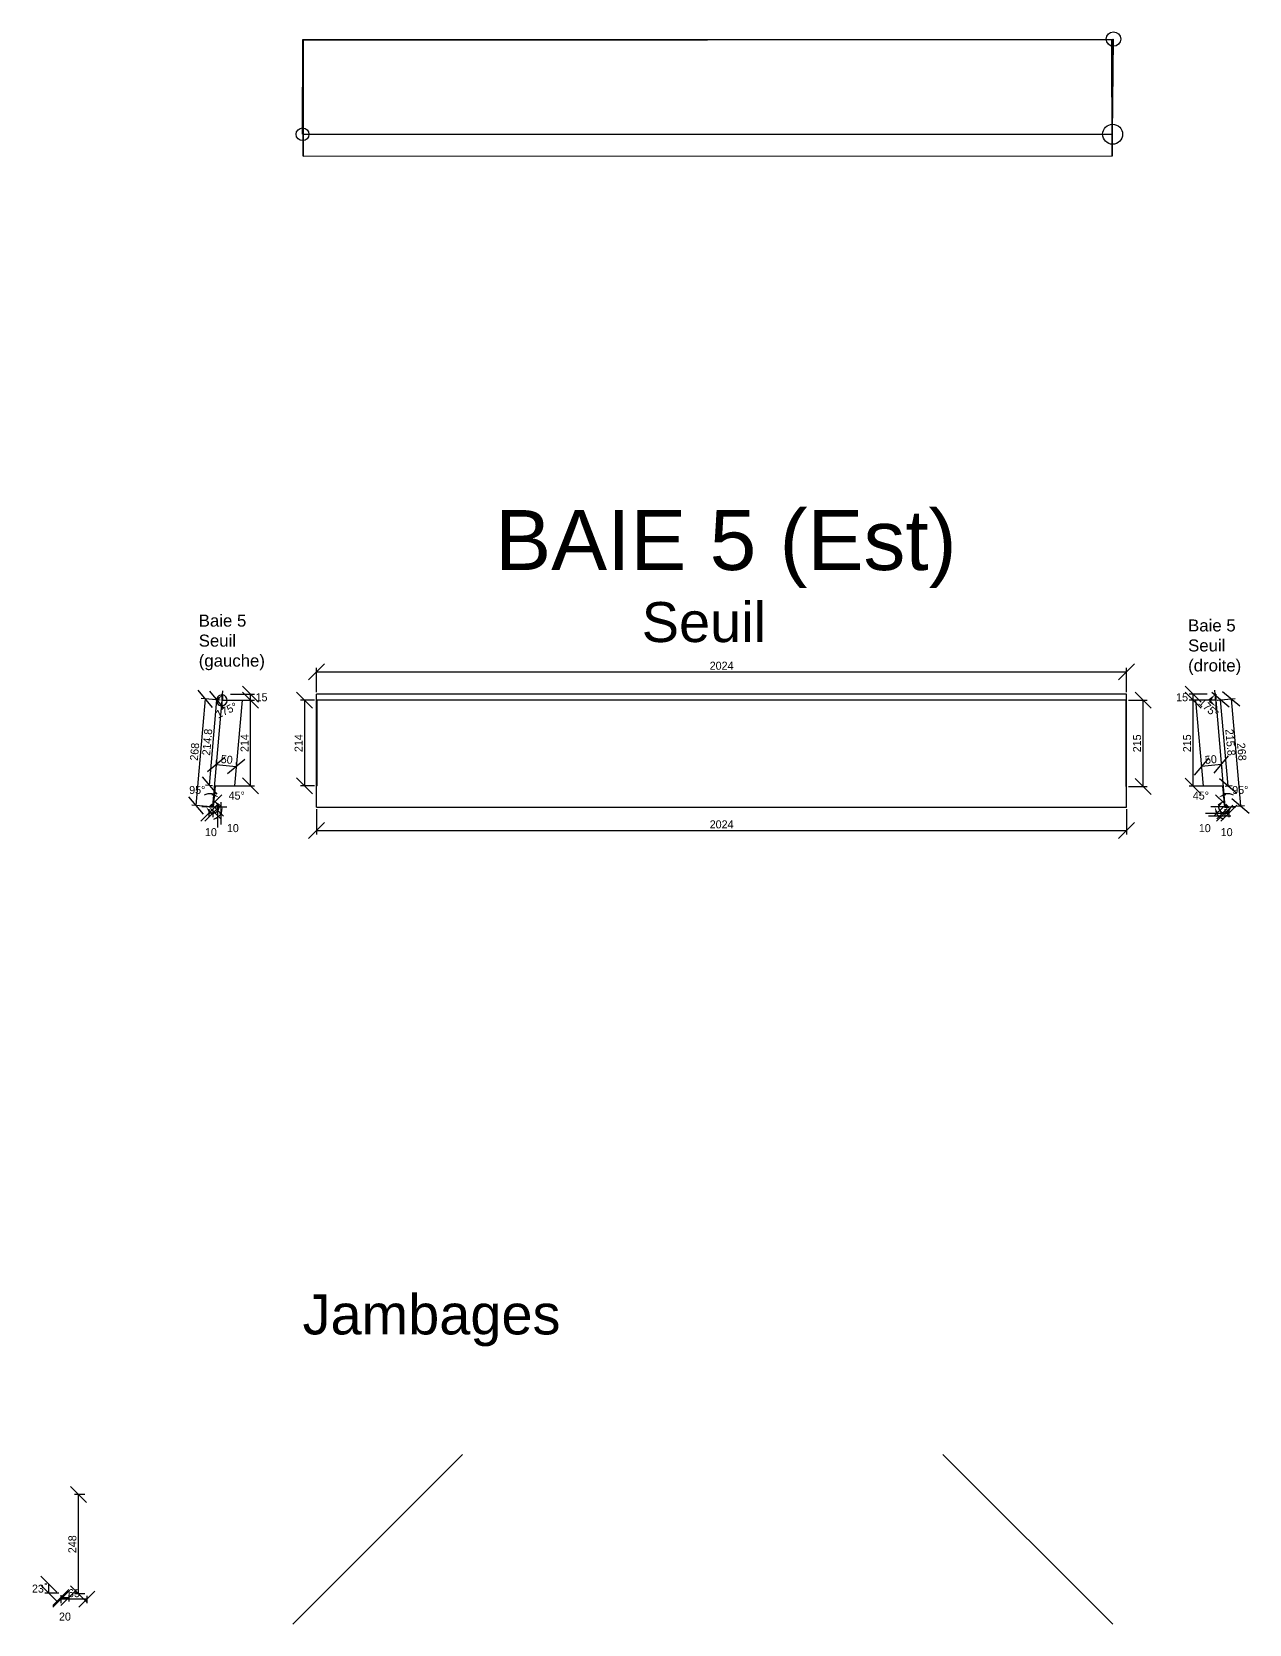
# Model space of a CAD drawing. Header units: millimetres. Extents: x -676 to 20580, y -6551 to 3008.
# Drawn here: x -676 to 2365, y -1724 to 2256 of the extents above; entities that cross this region are included whole.
import ezdxf

# ---------------------------------------------------------------- set-up
doc = ezdxf.new("R2010")
doc.units = ezdxf.units.MM
doc.layers.get('0').update_dxf_attribs({"lineweight": 25, "true_color": 0xffffff})
doc.layers.get('Defpoints').update_dxf_attribs({"true_color": 0xffffff})
for name, color, linetype, lineweight, true_color in [('0 ... Seuil', 178, 'Continuous', 25, 0x000000), ('0 ... Seuil ... Existant', 2, 'Continuous', 25, 0xffff00), ('0 ... Seuil ... Existant ... Projection Joue Théorique', 96, 'Continuous', 25, 0x008000), ('0 ... Seuil ... Rectangle', 5, 'Continuous', 25, 0x0000ff), ('Cotes', 4, 'Continuous', 25, 0x00ffff)]:
    doc.layers.add(name, color=color, linetype=linetype, lineweight=lineweight, true_color=true_color)
doc.styles.add('QCADDimTextStyle', font='txt')
doc.styles.add('textstyle11', font='')
doc.styles.add('textstyle12', font='')
doc.styles.add('textstyle22', font='')
doc.styles.add('textstyle23', font='')
doc.styles.add('textstyle24', font='')
doc.styles.get('textstyle11').set_extended_font_data('Liberation Sans')
doc.styles.get('textstyle12').set_extended_font_data('Liberation Sans')
doc.styles.get('textstyle22').set_extended_font_data('Liberation Sans')
doc.styles.get('textstyle23').set_extended_font_data('Liberation Sans')
doc.styles.get('textstyle24').set_extended_font_data('Liberation Sans')
doc.dimstyles.new('QCADDimStyle', dxfattribs={"dimtxt": 20, "dimasz": 20, "dimexe": 10, "dimexo": 5, "dimgap": 5, "dimtad": 1, "dimtoh": 1, "dimdec": 4, "dimzin": 0, "dimdsep": 46, "dimtxsty": 'QCADDimTextStyle', "dimcen": 0.09, "dimadec": 0, "dimazin": 0, "dimtfac": 1, "dimtdec": 4, "dimtofl": 0, "dimtmove": 0, "dimatfit": 3, "dimfxl": 1, "dimtolj": 1, "dimtzin": 0, "dimarcsym": 0})

# ---------------------------------------------------------------- blocks, each defined once
blk = doc.blocks.new('SeuilBaie1_VueDessus')
at = {"layer": '0 ... Seuil'}
for p, q in [((-5, -282), (-5, 0)), ((2019, 0), (-5, 0)), ((2019, -282), (2019, 0)), ((2019, -15), (-5, -15)), ((-3.5, -229), (-3.5, -15)), ((2017.5, -230), (2017.5, -15)), ((-3.5, -229), (-5, -229)), ((2019, -230), (2017.5, -230)), ((-5, -282), (2019, -282))]:
    blk.add_line(p, q, dxfattribs=at)
blk = doc.blocks.new('SeuilBaie1_VueCoupeEst')
at = {"layer": '0 ... Seuil'}
for p, q in [((1, 0), (-0.5, 0)), ((1, -14.9), (-49.2, -14.9)), ((-49.2, -14.9), (-30.4, -229.9)), ((-0.5, 0), (-0.5, -14.9)), ((1, 0), (1, -15)), ((1, -14.9), (24.2, -280.5)), ((19.8, -229.9), (-30.4, -229.9)), ((18.3, -229.9), (22.9, -282)), ((25.2, -276), (26.3, -274.9)), ((25.2, -276), (29.7, -280.5)), ((26.3, -274.9), (33.4, -282)), ((22.9, -282), (33.4, -282)), ((24.2, -280.5), (29.7, -280.5))]:
    blk.add_line(p, q, dxfattribs=at)
blk = doc.blocks.new('*D12')
at = {"layer": 'Cotes', "color": 0, "lineweight": -2}
for p, q in [((2245, 580), (2205, 620)), ((2205, 605), (2245, 565)), ((2260.5, 600), (2215, 600)), ((2225, 585), (2225, 600)), ((2260.5, 585), (2215, 585))]:
    blk.add_line(p, q, dxfattribs=at)
at = {"layer": 'Defpoints', "color": 0}
for p in [(2225, 600), (2265.5, 600), (2265.5, 585)]:
    blk.add_point(p, dxfattribs=at)
at = {"layer": 'Cotes', "color": 0, "insert": (2197.5, 592.5), "char_height": 20, "attachment_point": 5, "style": 'QCADDimTextStyle'}
blk.add_mtext('\\A1;15', dxfattribs=at)
blk = doc.blocks.new('*D13')
at = {"layer": 'Cotes', "color": 0, "lineweight": -2}
for p, q in [((2341.7, 570.3), (2298.3, 606.6)), ((2285.5, 585.4), (2330, 589.3)), ((2320, 588.5), (2343.4, 321.5)), ((2308.9, 318.5), (2353.3, 322.3)), ((2321.7, 339.7), (2365, 303.3))]:
    blk.add_line(p, q, dxfattribs=at)
at = {"layer": 'Defpoints', "color": 0}
for p in [(2280.5, 585), (2343.4, 321.5), (2303.9, 318)]:
    blk.add_point(p, dxfattribs=at)
at = {"layer": 'Cotes', "color": 0, "insert": (2346.6, 456.3), "char_height": 20, "attachment_point": 5, "rotation": 275, "style": 'QCADDimTextStyle'}
blk.add_mtext('\\A1;268', dxfattribs=at)
blk = doc.blocks.new('*D14')
at = {"layer": 'Cotes', "color": 0, "lineweight": -2}
for p, q in [((2323.9, 322.9), (2283.9, 282.9)), ((2293.9, 282.9), (2333.9, 322.9)), ((2303.9, 313), (2303.9, 292.9)), ((2303.9, 302.9), (2313.9, 302.9)), ((2313.9, 313), (2313.9, 292.9))]:
    blk.add_line(p, q, dxfattribs=at)
at = {"layer": 'Defpoints', "color": 0}
for p in [(2303.9, 318), (2313.9, 318), (2313.9, 302.9)]:
    blk.add_point(p, dxfattribs=at)
at = {"layer": 'Cotes', "color": 0, "insert": (2308.9, 255.4), "char_height": 20, "attachment_point": 5, "style": 'QCADDimTextStyle'}
blk.add_mtext('\\A1;10', dxfattribs=at)
blk = doc.blocks.new('*D15')
at = {"layer": 'Cotes', "color": 0, "lineweight": -2}
for p, q in [((2264, 441.6), (2227.6, 398.2)), ((2277.4, 402.6), (2313.8, 445.9)), ((2295.6, 424.3), (2245.8, 419.9)), ((2246.2, 414.9), (2246.6, 409.9)), ((2296, 419.3), (2296.5, 414.3))]:
    blk.add_line(p, q, dxfattribs=at)
at = {"layer": 'Defpoints', "color": 0}
for p in [(2245.8, 419.9), (2245.8, 419.9), (2295.6, 424.3)]:
    blk.add_point(p, dxfattribs=at)
at = {"layer": 'Cotes', "color": 0, "insert": (2269.4, 437), "char_height": 20, "attachment_point": 5, "rotation": 5, "style": 'QCADDimTextStyle'}
blk.add_mtext('\\A1;50', dxfattribs=at)
blk = doc.blocks.new('*D16')
at = {"layer": 'Cotes', "color": 0, "lineweight": -2}
for p, q in [((2303.3, 321.6), (2277.2, 295.5)), ((2256, 302.6), (2312.6, 302.6)), ((2319.6, 295.5), (2263.1, 295.5)), ((2310.3, 314.5), (2284.3, 288.4))]:
    blk.add_line(p, q, dxfattribs=at)
at = {"layer": 'Defpoints', "color": 0}
for p in [(2306.8, 325.1), (2284.3, 302.6), (2313.9, 318)]:
    blk.add_point(p, dxfattribs=at)
at = {"layer": 'Cotes', "color": 0, "insert": (2254.2, 265.4), "char_height": 20, "attachment_point": 5, "style": 'QCADDimTextStyle'}
blk.add_mtext('\\A1;10', dxfattribs=at)
blk = doc.blocks.new('*D17')
at = {"layer": 'Cotes', "color": 0, "lineweight": -2}
for p, q in [((2281.1, 590.1), (2279.3, 610.1)), ((2281.5, 580), (2281.5, 559.9))]:
    blk.add_line(p, q, dxfattribs=at)
blk.add_arc((2281.5, 585), 15.1, 177.7585, 187.2415, dxfattribs=at)
at = {"layer": 'Cotes', "color": 0}
for points in [[(2268.8, 583.3), (2264, 587.9), (2280.2, 600.1)], [(2264.3, 580.6), (2268.7, 585.6), (2281.5, 569.9)]]:
    blk.add_solid(points, dxfattribs=at)
at = {"layer": 'Defpoints', "color": 0}
for p in [(2281.5, 600), (2268, 591.8), (2281.5, 585.1), (2281.5, 585), (2282.9, 568.7)]:
    blk.add_point(p, dxfattribs=at)
at = {"layer": 'Cotes', "color": 0, "insert": (2263.9, 565.6), "char_height": 20, "attachment_point": 5, "rotation": 317.7844, "style": 'QCADDimTextStyle'}
blk.add_mtext('\\A1;175%%d', dxfattribs=at)
blk = doc.blocks.new('*D18')
at = {"layer": 'Cotes', "color": 0, "lineweight": -2}
for p, q in [((2299.8, 319), (2269, 319)), ((2302.6, 327.9), (2281.4, 349))]:
    blk.add_line(p, q, dxfattribs=at)
for start, end in [(63.1887, 99.0944), (215.9056, 251.8113)]:
    blk.add_arc((2311.5, 319), 32.4, start, end, dxfattribs=at)
at = {"layer": 'Cotes', "color": 0}
for points in [[(2288.4, 301), (2282, 299), (2279, 319)], [(2304.8, 354), (2307.8, 348.1), (2288.5, 342)]]:
    blk.add_solid(points, dxfattribs=at)
at = {"layer": 'Defpoints', "color": 0}
for p in [(2283.4, 335.2), (2304.8, 319), (2306.1, 324.4), (2311.5, 319), (2311.5, 319)]:
    blk.add_point(p, dxfattribs=at)
at = {"layer": 'Cotes', "color": 0, "insert": (2244.5, 346.7), "char_height": 20, "attachment_point": 5, "style": 'QCADDimTextStyle'}
blk.add_mtext('\\A1;45%%d', dxfattribs=at)
blk = doc.blocks.new('*D19')
at = {"layer": 'Cotes', "color": 0, "lineweight": -2}
blk.add_line((2316.5, 319), (2331.4, 319), dxfattribs=at)
for start, end in [(168.9674, 242.9349), (212.0651, 286.0326)]:
    blk.add_arc((2304.8, 319), 16.6, start, end, dxfattribs=at)
at = {"layer": 'Cotes', "color": 0}
for points in [[(2290.7, 319.7), (2286.2, 324.7), (2303.3, 335.6)], [(2312, 301), (2306.7, 305), (2321.4, 319)]]:
    blk.add_solid(points, dxfattribs=at)
at = {"layer": 'Defpoints', "color": 0}
for p in [(2303.1, 338.4), (2304.8, 319), (2304.8, 319), (2311.5, 319), (2318.9, 327.7)]:
    blk.add_point(p, dxfattribs=at)
at = {"layer": 'Cotes', "color": 0, "insert": (2343, 360.8), "char_height": 20, "attachment_point": 5, "style": 'QCADDimTextStyle'}
blk.add_mtext('\\A1;95%%d', dxfattribs=at)
blk = doc.blocks.new('*D20')
at = {"layer": 'Cotes', "color": 0, "lineweight": -2}
for p, q in [((55, 279.8), (15, 239.8)), ((35, 313), (35, 249.8)), ((2039, 239.8), (2079, 279.8)), ((2059, 313), (2059, 249.8)), ((35, 259.8), (2059, 259.8))]:
    blk.add_line(p, q, dxfattribs=at)
at = {"layer": 'Defpoints', "color": 0}
for p in [(35, 318), (2059, 318), (2059, 259.8)]:
    blk.add_point(p, dxfattribs=at)
at = {"layer": 'Cotes', "color": 0, "insert": (1047, 274.8), "char_height": 20, "attachment_point": 5, "style": 'QCADDimTextStyle'}
blk.add_mtext('\\A1;2024', dxfattribs=at)
blk = doc.blocks.new('*D21')
at = {"layer": 'Cotes', "color": 0, "lineweight": -2}
for p, q in [((55, 676.4), (15, 636.4)), ((35, 605), (35, 666.4)), ((35, 656.4), (2059, 656.4)), ((2039, 636.4), (2079, 676.4)), ((2059, 605), (2059, 666.4))]:
    blk.add_line(p, q, dxfattribs=at)
at = {"layer": 'Defpoints', "color": 0}
for p in [(2059, 656.4), (35, 600), (2059, 600)]:
    blk.add_point(p, dxfattribs=at)
at = {"layer": 'Cotes', "color": 0, "insert": (1047, 671.4), "char_height": 20, "attachment_point": 5, "style": 'QCADDimTextStyle'}
blk.add_mtext('\\A1;2024', dxfattribs=at)
blk = doc.blocks.new('*D29')
at = {"layer": 'Cotes', "color": 0, "lineweight": -2}
for p, q in [((-583.7, -1642), (-623.7, -1682)), ((-603.7, -1655), (-603.7, -1672)), ((-538.7, -1662), (-603.7, -1662)), ((-558.7, -1682), (-518.7, -1642)), ((-538.7, -1653.5), (-538.7, -1672))]:
    blk.add_line(p, q, dxfattribs=at)
at = {"layer": 'Defpoints', "color": 0}
for p in [(-603.7, -1650), (-603.7, -1662), (-538.7, -1648.5)]:
    blk.add_point(p, dxfattribs=at)
at = {"layer": 'Cotes', "color": 0, "insert": (-571.2, -1647), "char_height": 20, "attachment_point": 5, "style": 'QCADDimTextStyle'}
blk.add_mtext('\\A1;65', dxfattribs=at)
blk = doc.blocks.new('*D30')
at = {"layer": 'Cotes', "color": 0, "lineweight": -2}
for p, q in [((-583.7, -1638), (-623.7, -1678)), ((-603.7, -1678), (-563.7, -1638)), ((-603.7, -1652), (-603.7, -1668)), ((-603.7, -1658), (-583.7, -1658)), ((-583.7, -1652), (-583.7, -1668))]:
    blk.add_line(p, q, dxfattribs=at)
at = {"layer": 'Defpoints', "color": 0}
for p in [(-603.7, -1647), (-583.7, -1647), (-583.7, -1658)]:
    blk.add_point(p, dxfattribs=at)
at = {"layer": 'Cotes', "color": 0, "insert": (-593.7, -1705.5), "char_height": 20, "attachment_point": 5, "style": 'QCADDimTextStyle'}
blk.add_mtext('\\A1;20', dxfattribs=at)
blk = doc.blocks.new('*D33')
at = {"layer": 'Cotes', "color": 0, "lineweight": -2}
for p, q in [((-613.7, -1644), (-653.7, -1604)), ((-653.7, -1627), (-613.7, -1667)), ((-638.7, -1624), (-643.7, -1624)), ((-633.7, -1647), (-633.7, -1624)), ((-608.7, -1647), (-643.7, -1647))]:
    blk.add_line(p, q, dxfattribs=at)
at = {"layer": 'Defpoints', "color": 0}
for p in [(-633.7, -1624), (-633.7, -1624), (-603.7, -1647)]:
    blk.add_point(p, dxfattribs=at)
at = {"layer": 'Cotes', "color": 0, "insert": (-661.2, -1635.5), "char_height": 20, "attachment_point": 5, "style": 'QCADDimTextStyle'}
blk.add_mtext('\\A1;23', dxfattribs=at)
blk = doc.blocks.new('*D35')
at = {"layer": 'Cotes', "color": 0, "lineweight": -2}
for p, q in [((-540, -1420.5), (-580, -1380.5)), ((-543.7, -1400.5), (-570, -1400.5)), ((-560, -1648.5), (-560, -1400.5)), ((-580, -1628.5), (-540, -1668.5)), ((-543.7, -1648.5), (-570, -1648.5))]:
    blk.add_line(p, q, dxfattribs=at)
at = {"layer": 'Defpoints', "color": 0}
for p in [(-560, -1400.5), (-538.7, -1400.5), (-538.7, -1648.5)]:
    blk.add_point(p, dxfattribs=at)
at = {"layer": 'Cotes', "color": 0, "insert": (-575, -1524.5), "char_height": 20, "attachment_point": 5, "rotation": 90, "style": 'QCADDimTextStyle'}
blk.add_mtext('\\A1;248', dxfattribs=at)
blk = doc.blocks.new('*D51')
at = {"layer": 'Cotes', "color": 0, "lineweight": -2}
for p, q in [((2120, 565), (2080, 605)), ((2064, 585), (2110, 585)), ((2100, 370), (2100, 585)), ((2064, 370), (2110, 370)), ((2080, 390), (2120, 350))]:
    blk.add_line(p, q, dxfattribs=at)
at = {"layer": 'Defpoints', "color": 0}
for p in [(2059, 585), (2100, 585), (2059, 370)]:
    blk.add_point(p, dxfattribs=at)
at = {"layer": 'Cotes', "color": 0, "insert": (2085, 477.5), "char_height": 20, "attachment_point": 5, "rotation": 90, "style": 'QCADDimTextStyle'}
blk.add_mtext('\\A1;215', dxfattribs=at)
blk = doc.blocks.new('*D52')
at = {"layer": 'Cotes', "color": 0, "lineweight": -2}
for p, q in [((25, 565), (-15, 605)), ((30, 585), (-5, 585)), ((5, 585), (5, 371)), ((-15, 391), (25, 351)), ((30, 371), (-5, 371))]:
    blk.add_line(p, q, dxfattribs=at)
at = {"layer": 'Defpoints', "color": 0}
for p in [(35, 585), (5, 371), (35, 371)]:
    blk.add_point(p, dxfattribs=at)
at = {"layer": 'Cotes', "color": 0, "insert": (-10, 478), "char_height": 20, "attachment_point": 5, "rotation": 90, "style": 'QCADDimTextStyle'}
blk.add_mtext('\\A1;214', dxfattribs=at)
blk = doc.blocks.new('SeuilBaie1_VueCoupeOuest')
at = {"layer": '0 ... Seuil'}
for p, q in [((-1.5, 0), (-1.5, -15)), ((-1.5, 0), (0, 0)), ((0, 0), (0, -14.9)), ((-1.5, -14.9), (-24.7, -280.5)), ((-1.5, -14.9), (48.7, -14.9)), ((48.7, -14.9), (30, -228.9)), ((-18.7, -228.9), (-23.4, -282)), ((-20.2, -228.9), (30, -228.9)), ((-26.8, -274.9), (-33.9, -282)), ((-25.7, -276), (-30.2, -280.5)), ((-25.7, -276), (-26.8, -274.9)), ((-23.4, -282), (-33.9, -282)), ((-24.7, -280.5), (-30.2, -280.5))]:
    blk.add_line(p, q, dxfattribs=at)
blk = doc.blocks.new('*D54')
at = {"layer": 'Cotes', "color": 0, "lineweight": -2}
for p, q in [((2245, 565.1), (2205, 605.1)), ((2276.5, 585.1), (2215, 585.1)), ((2225, 370.1), (2225, 585.1)), ((2205, 390.1), (2245, 350.1)), ((2295.3, 370.1), (2215, 370.1))]:
    blk.add_line(p, q, dxfattribs=at)
at = {"layer": 'Defpoints', "color": 0}
for p in [(2225, 585.1), (2281.5, 585.1), (2300.3, 370.1)]:
    blk.add_point(p, dxfattribs=at)
at = {"layer": 'Cotes', "color": 0, "insert": (2210, 477.6), "char_height": 20, "attachment_point": 5, "rotation": 90, "style": 'QCADDimTextStyle'}
blk.add_mtext('\\A1;215', dxfattribs=at)
blk = doc.blocks.new('*D55')
at = {"layer": 'Cotes', "color": 0, "lineweight": -2}
for p, q in [((2315.5, 568), (2272.1, 604.3)), ((2286.5, 585.5), (2303.8, 587)), ((2312.6, 371.2), (2293.8, 586.2)), ((2290.9, 389.3), (2334.3, 353)), ((2305.3, 370.5), (2322.6, 372))]:
    blk.add_line(p, q, dxfattribs=at)
at = {"layer": 'Defpoints', "color": 0}
for p in [(2281.5, 585.1), (2293.8, 586.2), (2300.3, 370.1)]:
    blk.add_point(p, dxfattribs=at)
at = {"layer": 'Cotes', "color": 0, "insert": (2318.2, 480), "char_height": 20, "attachment_point": 5, "rotation": 275, "style": 'QCADDimTextStyle'}
blk.add_mtext('\\A1;215.8', dxfattribs=at)
blk = doc.blocks.new('*D57')
at = {"layer": 'Cotes', "color": 0, "lineweight": -2}
for p, q in [((-180.4, 600), (-120, 600)), ((-110, 580), (-150, 620)), ((-150, 605), (-110, 565)), ((-130, 585), (-130, 600)), ((-180.4, 585), (-120, 585))]:
    blk.add_line(p, q, dxfattribs=at)
at = {"layer": 'Defpoints', "color": 0}
for p in [(-185.4, 600), (-130, 600), (-185.4, 585)]:
    blk.add_point(p, dxfattribs=at)
at = {"layer": 'Cotes', "color": 0, "insert": (-102.5, 592.5), "char_height": 20, "attachment_point": 5, "style": 'QCADDimTextStyle'}
blk.add_mtext('\\A1;15', dxfattribs=at)
blk = doc.blocks.new('*D58')
at = {"layer": 'Cotes', "color": 0, "lineweight": -2}
for p, q in [((-224.9, 567.1), (-261.2, 610.4)), ((-243.1, 588.7), (-266.4, 321.7)), ((-205.5, 585.4), (-253, 589.6)), ((-284.6, 343.4), (-248.2, 300.1)), ((-228.8, 318.5), (-276.4, 322.6))]:
    blk.add_line(p, q, dxfattribs=at)
at = {"layer": 'Defpoints', "color": 0}
for p in [(-200.5, 585), (-266.4, 321.7), (-223.9, 318)]:
    blk.add_point(p, dxfattribs=at)
at = {"layer": 'Cotes', "color": 0, "insert": (-269.7, 456.5), "char_height": 20, "attachment_point": 5, "rotation": 85, "style": 'QCADDimTextStyle'}
blk.add_mtext('\\A1;268', dxfattribs=at)
blk = doc.blocks.new('*D59')
at = {"layer": 'Cotes', "color": 0, "lineweight": -2}
for p, q in [((-213.9, 322.9), (-253.9, 282.9)), ((-243.9, 282.9), (-203.9, 322.9)), ((-233.9, 313), (-233.9, 292.9)), ((-223.9, 302.9), (-233.9, 302.9)), ((-223.9, 313), (-223.9, 292.9))]:
    blk.add_line(p, q, dxfattribs=at)
at = {"layer": 'Defpoints', "color": 0}
for p in [(-233.9, 318), (-233.9, 302.9), (-223.9, 318)]:
    blk.add_point(p, dxfattribs=at)
at = {"layer": 'Cotes', "color": 0, "insert": (-228.9, 255.4), "char_height": 20, "attachment_point": 5, "style": 'QCADDimTextStyle'}
blk.add_mtext('\\A1;10', dxfattribs=at)
blk = doc.blocks.new('*D60')
at = {"layer": 'Cotes', "color": 0, "lineweight": -2}
for p, q in [((-193.9, 442.4), (-237.2, 406.1)), ((-187.4, 401.7), (-144.1, 438.1)), ((-215.6, 424.3), (-165.8, 419.9)), ((-215.1, 429.2), (-214.7, 434.2)), ((-165.3, 424.9), (-164.9, 429.9))]:
    blk.add_line(p, q, dxfattribs=at)
at = {"layer": 'Defpoints', "color": 0}
for p in [(-215.6, 424.3), (-165.8, 419.9), (-165.8, 419.9)]:
    blk.add_point(p, dxfattribs=at)
at = {"layer": 'Cotes', "color": 0, "insert": (-189.4, 437), "char_height": 20, "attachment_point": 5, "rotation": 355, "style": 'QCADDimTextStyle'}
blk.add_mtext('\\A1;50', dxfattribs=at)
blk = doc.blocks.new('*D61')
at = {"layer": 'Cotes', "color": 0, "lineweight": -2}
for p, q in [((-223.3, 321.6), (-197.2, 295.5)), ((-211.3, 267.2), (-211.3, 323.8)), ((-204.3, 330.8), (-204.3, 274.3)), ((-230.3, 314.5), (-204.3, 288.4))]:
    blk.add_line(p, q, dxfattribs=at)
at = {"layer": 'Defpoints', "color": 0}
for p in [(-226.8, 325.1), (-233.9, 318), (-204.3, 302.6)]:
    blk.add_point(p, dxfattribs=at)
at = {"layer": 'Cotes', "color": 0, "insert": (-174.2, 265.4), "char_height": 20, "attachment_point": 5, "style": 'QCADDimTextStyle'}
blk.add_mtext('\\A1;10', dxfattribs=at)
blk = doc.blocks.new('*D62')
at = {"layer": 'Cotes', "color": 0, "lineweight": -2}
for p, q in [((-201.1, 590.1), (-199.5, 608.5)), ((-201.5, 580), (-201.5, 561.5))]:
    blk.add_line(p, q, dxfattribs=at)
for start, end in [(78.8145, 174.4073), (270, 85), (180.5927, 276.1855)]:
    blk.add_arc((-201.5, 585), 13.5, start, end, dxfattribs=at)
at = {"layer": 'Cotes', "color": 0}
for points in [[(-212.7, 582.5), (-217.3, 587.3), (-200.3, 598.5)], [(-217.4, 584.1), (-212.5, 588.6), (-201.5, 571.5)]]:
    blk.add_solid(points, dxfattribs=at)
at = {"layer": 'Defpoints', "color": 0}
for p in [(-201.5, 600), (-202.9, 568.7), (-201.5, 585.1), (-201.5, 585), (-189.4, 591.1)]:
    blk.add_point(p, dxfattribs=at)
at = {"layer": 'Cotes', "color": 0, "insert": (-190, 560), "char_height": 20, "attachment_point": 5, "rotation": 24.6645, "style": 'QCADDimTextStyle'}
blk.add_mtext('\\A1;175%%d', dxfattribs=at)
blk = doc.blocks.new('*D63')
at = {"layer": 'Cotes', "color": 0, "lineweight": -2}
for p, q in [((-222.5, 327.9), (-201.4, 349)), ((-219.8, 319), (-189, 319))]:
    blk.add_line(p, q, dxfattribs=at)
for start, end in [(80.9056, 116.8113), (288.1887, 324.0944)]:
    blk.add_arc((-231.4, 319), 32.4, start, end, dxfattribs=at)
at = {"layer": 'Cotes', "color": 0}
for points in [[(-227.8, 348.1), (-224.8, 354), (-208.5, 342)], [(-202, 299), (-208.3, 301), (-199, 319)]]:
    blk.add_solid(points, dxfattribs=at)
at = {"layer": 'Defpoints', "color": 0}
for p in [(-231.4, 319), (-231.4, 319), (-226.1, 324.4), (-224.8, 319), (-200.1, 327.4)]:
    blk.add_point(p, dxfattribs=at)
at = {"layer": 'Cotes', "color": 0, "insert": (-164.5, 346.7), "char_height": 20, "attachment_point": 5, "style": 'QCADDimTextStyle'}
blk.add_mtext('\\A1;45%%d', dxfattribs=at)
blk = doc.blocks.new('*D64')
at = {"layer": 'Cotes', "color": 0, "lineweight": -2}
blk.add_line((-236.4, 319), (-251.4, 319), dxfattribs=at)
for start, end in [(297.0651, 11.0326), (253.9674, 327.9349)]:
    blk.add_arc((-224.8, 319), 16.6, start, end, dxfattribs=at)
at = {"layer": 'Cotes', "color": 0}
for points in [[(-226.7, 305), (-232, 301), (-241.4, 319)], [(-206.2, 324.7), (-210.7, 319.7), (-223.3, 335.6)]]:
    blk.add_solid(points, dxfattribs=at)
at = {"layer": 'Defpoints', "color": 0}
for p in [(-232.2, 333.9), (-231.4, 319), (-224.8, 319), (-224.8, 319), (-223.1, 338.4)]:
    blk.add_point(p, dxfattribs=at)
at = {"layer": 'Cotes', "color": 0, "insert": (-263, 360.8), "char_height": 20, "attachment_point": 5, "style": 'QCADDimTextStyle'}
blk.add_mtext('\\A1;95%%d', dxfattribs=at)
blk = doc.blocks.new('*D65')
at = {"layer": 'Cotes', "color": 0, "lineweight": -2}
for p, q in [((-110, 565.1), (-150, 605.1)), ((-196.5, 585.1), (-120, 585.1)), ((-130, 371.1), (-130, 585.1)), ((-215.2, 371.1), (-120, 371.1)), ((-150, 391.1), (-110, 351.1))]:
    blk.add_line(p, q, dxfattribs=at)
at = {"layer": 'Defpoints', "color": 0}
for p in [(-201.5, 585.1), (-130, 585.1), (-220.2, 371.1)]:
    blk.add_point(p, dxfattribs=at)
at = {"layer": 'Cotes', "color": 0, "insert": (-145, 478.1), "char_height": 20, "attachment_point": 5, "rotation": 90, "style": 'QCADDimTextStyle'}
blk.add_mtext('\\A1;214', dxfattribs=at)
blk = doc.blocks.new('*D66')
at = {"layer": 'Cotes', "color": 0, "lineweight": -2}
for p, q in [((-195.6, 564.5), (-232, 607.8)), ((-232.5, 372.2), (-213.8, 586.2)), ((-206.5, 585.5), (-223.7, 587)), ((-250.7, 393.8), (-214.3, 350.5)), ((-225.2, 371.5), (-242.5, 373))]:
    blk.add_line(p, q, dxfattribs=at)
at = {"layer": 'Defpoints', "color": 0}
for p in [(-213.8, 586.2), (-201.5, 585.1), (-220.2, 371.1)]:
    blk.add_point(p, dxfattribs=at)
at = {"layer": 'Cotes', "color": 0, "insert": (-238.1, 480.5), "char_height": 20, "attachment_point": 5, "rotation": 85, "style": 'QCADDimTextStyle'}
blk.add_mtext('\\A1;214.8', dxfattribs=at)

msp = doc.modelspace()

# ---------------------------------------------------------------- linework, layer by layer
for p, q in [((400, -1300), (-24.26, -1724.26)), ((1600, -1300), (2024.26, -1724.26))]:
    msp.add_line(p, q)
at = {"layer": '0 ... Seuil ... Existant'}
for p, q in [((0, 2000), (1.09, 2237)), ((1.09, 2237), (2026.05, 2237.99)), ((2024, 2000), (2026.05, 2237.99)), ((0, 2000), (2024, 2000))]:
    msp.add_line(p, q, dxfattribs=at)
at = {"layer": '0 ... Seuil ... Existant ... Projection Joue Théorique'}
for centre, radius in [((2026.05, 2237.99), 18), ((0, 2000), 16), ((2024, 2000), 25)]:
    msp.add_circle(centre, radius, dxfattribs=at)
at = {"layer": '0 ... Seuil ... Rectangle'}
for p, q in [((1.09, 2237), (2023.88, 2237.99)), ((1.24, 1945), (1.09, 2237)), ((1.09, 2235.5), (2023.88, 2236.49)), ((2.74, 1945), (2.59, 2237)), ((2022.53, 1945.99), (2022.38, 2237.99)), ((2024.03, 1945.99), (2023.88, 2237.99)), ((1.24, 1945), (2024.03, 1945.99))]:
    msp.add_line(p, q, dxfattribs=at)

# ---------------------------------------------------------------- block references
at = {"layer": '0 ... Seuil'}
for name, p in [('SeuilBaie1_VueCoupeOuest', (-200, 600)), ('SeuilBaie1_VueDessus', (40, 600)), ('SeuilBaie1_VueCoupeEst', (2280.52, 600))]:
    msp.add_blockref(name, p, dxfattribs=at)

# ---------------------------------------------------------------- texts
at = {"attachment_point": 1}
for s, insert, char_height, style in [('Seuil', (847.41, 830.66), 100, 'textstyle11'), ('Baie 5\\PSeuil\\P(gauche)', (-259.39, 799.27), 30, 'textstyle24'), ('Baie 5\\PSeuil\\P(droite)', (2212.54, 787.17), 30, 'textstyle23'), ('Jambages', (0, -900), 100, 'textstyle12')]:
    msp.add_mtext(s, dxfattribs=dict(at, insert=insert, char_height=char_height, style=style))
at = {"layer": '0 ... Seuil', "insert": (481.42, 1060.71), "char_height": 150, "attachment_point": 1, "style": 'textstyle22'}
msp.add_mtext('BAIE 5 (Est)', dxfattribs=at)

# ---------------------------------------------------------------- dimensions: what is measured, and where the dimension line sits
at = {"layer": 'Cotes'}
for p1, p2, distance, picture, middle in [((35, 600), (2059, 600), 56.44, '*D21', (1047, 671.44)), ((-200.5, 585), (-223.86, 318.02), -42.72, '*D58', (-269.68, 456.54)), ((-220.22, 371.09), (-201.5, 585.09), 12.34, '*D66', (-238.09, 480.47)), ((-185.44, 585), (-185.44, 600), -55.44, '*D57', (-102.5, 592.5)), ((2265.46, 585), (2265.46, 600), 40.5, '*D12', (2197.46, 592.5)), ((2300.32, 370.09), (2281.51, 585.09), -12.34, '*D55', (2318.15, 479.97)), ((2280.52, 585), (2303.88, 318.02), 39.64, '*D13', (2346.63, 456.27)), ((-215.57, 424.26), (-165.76, 419.9), 0, '*D60', (-189.35, 437.02)), ((2295.58, 424.26), (2245.77, 419.9), 0, '*D15', (2269.37, 437.02)), ((-223.86, 318.02), (-233.86, 318.02), 15.16, '*D59', (-228.86, 255.36)), ((-233.86, 318.02), (-226.79, 325.09), -31.86, '*D61', (-174.21, 265.44)), ((2313.88, 318.02), (2306.8, 325.09), 31.86, '*D16', (2254.22, 265.44)), ((2303.88, 318.02), (2313.88, 318.02), -15.16, '*D14', (2308.88, 255.36)), ((35, 318.02), (2059, 318.02), -58.27, '*D20', (1047, 274.75))]:
    dim = msp.add_aligned_dim(p1=p1, p2=p2, distance=distance, dimstyle='QCADDimStyle', override={"dimtxt": 20, "dimasz": 20, "dimexe": 10, "dimexo": 5, "dimgap": 5, "dimdec": 1, "dimzin": 8, "dimtsz": 20, "dimclrd": 0, "dimclre": 0, "dimclrt": 0, "dimazin": 2, "dimtmove": 2}, dxfattribs=at)
    dim.commit()
    dim.dimension.update_dxf_attribs({"geometry": picture, "text_midpoint": middle})
for base, line1, line2, picture, middle in [((-189.44, 591.1), ((-201.5, 600), (-201.5, 585)), ((-201.5, 585.09), (-202.93, 568.71)), '*D62', (-190, 560)), ((2268, 591.83), ((2281.52, 600), (2281.52, 585)), ((2281.51, 585.09), (2282.95, 568.71)), '*D17', (2263.89, 565.62))]:
    dim = msp.add_angular_dim_2l(base=base, line1=line1, line2=line2, dimstyle='QCADDimStyle', override={"dimtxt": 20, "dimasz": 20, "dimexe": 10, "dimexo": 5, "dimgap": 5, "dimdec": 1, "dimzin": 8, "dimtsz": 20, "dimclrd": 0, "dimclre": 0, "dimclrt": 0, "dimazin": 2, "dimtmove": 2}, dxfattribs=at)
    dim.commit()
    dim.dimension.update_dxf_attribs({"geometry": picture, "text_midpoint": middle, "dimtype": 162})
for base, p1, p2, angle, picture, middle in [((-130, 585.09), (-220.22, 371.09), (-201.5, 585.09), 90, '*D65', (-145, 478.09)), ((5, 371), (35, 585), (35, 371), 90, '*D52', (-10, 478)), ((2100, 585), (2059, 370), (2059, 585), 90, '*D51', (2085, 477.5)), ((2224.96, 585.09), (2300.32, 370.09), (2281.52, 585.09), 90, '*D54', (2209.96, 477.59)), ((-560, -1400.5), (-538.7, -1648.5), (-538.7, -1400.5), 90, '*D35', (-575, -1524.5)), ((-633.7, -1624), (-603.7, -1647), (-633.7, -1624), 90, '*D33', (-661.2, -1635.5)), ((-603.7, -1662), (-538.7, -1648.5), (-603.7, -1650), 180, '*D29', (-571.2, -1647)), ((-583.7, -1658), (-603.7, -1647), (-583.7, -1647), 180, '*D30', (-593.7, -1705.5))]:
    dim = msp.add_linear_dim(base=base, p1=p1, p2=p2, angle=angle, dimstyle='QCADDimStyle', override={"dimtxt": 20, "dimasz": 20, "dimexe": 10, "dimexo": 5, "dimgap": 5, "dimdec": 1, "dimzin": 8, "dimtsz": 20, "dimclrd": 0, "dimclre": 0, "dimclrt": 0, "dimazin": 2, "dimtmove": 2}, dxfattribs=at)
    dim.commit()
    dim.dimension.update_dxf_attribs({"geometry": picture, "text_midpoint": middle})
for base, line1, line2, picture, middle in [((-232.23, 333.87), ((-223.08, 338.37), (-224.77, 319.02)), ((-224.77, 319.02), (-231.44, 319.02)), '*D64', (-263.03, 360.77)), ((-200.11, 327.42), ((-224.77, 319.02), (-231.44, 319.02)), ((-231.44, 319.02), (-226.08, 324.38)), '*D63', (-164.52, 346.74)), ((2283.36, 335.24), ((2304.79, 319.02), (2311.46, 319.02)), ((2311.46, 319.02), (2306.1, 324.38)), '*D18', (2244.53, 346.74)), ((2318.94, 327.75), ((2303.1, 338.37), (2304.79, 319.02)), ((2304.79, 319.02), (2311.46, 319.02)), '*D19', (2343.05, 360.77))]:
    dim = msp.add_angular_dim_2l(base=base, line1=line1, line2=line2, dimstyle='QCADDimStyle', override={"dimtxt": 20, "dimasz": 20, "dimexe": 10, "dimexo": 5, "dimgap": 5, "dimdec": 1, "dimzin": 8, "dimtsz": 20, "dimclrd": 0, "dimclre": 0, "dimclrt": 0, "dimazin": 2, "dimtmove": 2}, dxfattribs=at)
    dim.commit()
    dim.dimension.update_dxf_attribs({"geometry": picture, "text_midpoint": middle})

doc.saveas('drawing.dxf')
